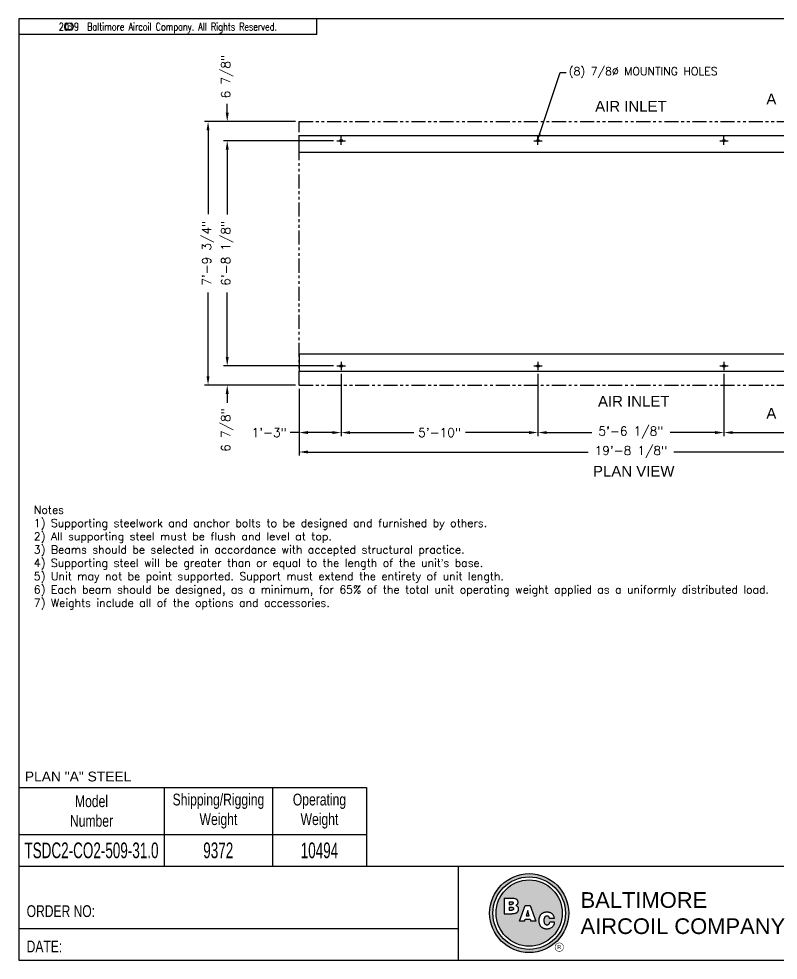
# Model space of a CAD drawing. Extents: x 3 to 450, y 5 to 340.
# Drawn here: x 3.4 to 273.6, y 5.1 to 340.1 of the extents above; entities that cross this region are included whole.
import ezdxf
from ezdxf.enums import TextEntityAlignment as Align

# ---------------------------------------------------------------- set-up
doc = ezdxf.new("R2010")
doc.units = 0
doc.header["$LTSCALE"] = 8
doc.header["$MEASUREMENT"] = 0
doc.linetypes.add('PHANTOM2', pattern=[1.25, 0.625, -0.125, 0.125, -0.125, 0.125, -0.125])
doc.layers.get('0').update_dxf_attribs({"linetype": 'CONTINUOUS'})
doc.layers.get('Defpoints').update_dxf_attribs({"linetype": 'CONTINUOUS'})
for name, color, linetype in [('STD-BASE', 5, 'CONTINUOUS'), ('STD-BLOCK', 7, 'CONTINUOUS'), ('STD-PLAN-A', 5, 'CONTINUOUS'), ('TEXT', 4, 'CONTINUOUS')]:
    doc.layers.add(name, color=color, linetype=linetype)
doc.styles.add('BAC', font='swissk.ttf')
doc.styles.add('BACtblk', font='swisscl.ttf')
doc.styles.add('BACtblkBold', font='swissck.ttf')
doc.styles.add('Current-ANSI-BAC Part', font='arial.ttf')
doc.styles.add('ROMANS', font='romans.shx', dxfattribs={"width": 0.75})
doc.styles.add('SIMPLEX', font='simplex.shx', dxfattribs={"oblique": 10})
doc.styles.add('SUBMITTAL', font='romans.shx')
doc.styles.add('SUBTTF', font='ARIALN.TTF', dxfattribs={"width": 0.9})
doc.dimstyles.new('SUBMITTAL', dxfattribs={"dimtxt": 0.09375, "dimasz": 0.09375, "dimexe": 0.03125, "dimexo": 0.0625, "dimgap": 0.0625, "dimtad": 0, "dimdec": 4, "dimzin": 4, "dimdsep": 46, "dimlunit": 4, "dimtxsty": 'SUBMITTAL', "dimcen": 0.09375, "dimclre": 6, "dimadec": 0, "dimazin": 0, "dimtfac": 1, "dimtdec": 0, "dimtofl": 0, "dimtmove": 0, "dimatfit": 3, "dimfxl": 0, "dimfrac": 2, "dimtolj": 1, "dimtzin": 4, "dimarcsym": 0})

# ---------------------------------------------------------------- blocks, each defined once
blk = doc.blocks.new('BORDER')
for p, q in [((1, 1), (0, 1)), ((0, 1), (0, 0)), ((1, 0), (1, 1)), ((0, 0), (1, 0))]:
    blk.add_line(p, q)
blk = doc.blocks.new('copyr0')
for q in [(2.375, 0), (0, -0.125)]:
    blk.add_line((2.375, -0.125), q)
at = {"color": 6}
blk.add_circle((0.4022, -0.0625), 0.0312, dxfattribs=at)
at = {"color": 6, "style": 'ROMANS', "width": 0.75}
blk.add_text('2019  Baltimore Aircoil Company. All Rights Reserved.', height=0.0625, dxfattribs=at).set_placement((1.1875, -0.0938), align=Align.CENTER)
blk.add_text('c', height=0.0469, dxfattribs=at).set_placement((0.4018, -0.0625), align=Align.MIDDLE)
blk = doc.blocks.new('model weights')
for p, q in [((3, 43), (3, 3)), ((3, 43), (180.26, 43)), ((77.09, 43), (77.09, 3)), ((132.26, 43), (132.26, 3)), ((180.26, 43), (180.26, 3)), ((180.26, 43), (180.26, 3)), ((3, 19), (180.26, 19)), ((3, 3), (180.26, 3))]:
    blk.add_line(p, q)
at = {"layer": 'TEXT', "char_height": 6, "attachment_point": 5, "style": 'SUBTTF'}
for s, insert, width in [('Model\\PNumber', (40.05, 31), 32.4424), ('Shipping/Rigging\\PWeight', (104.76, 31), 42.2577), ('Operating\\PWeight', (156.26, 31), 52.9286)]:
    blk.add_mtext(s, dxfattribs=dict(at, insert=insert, width=width))
at = {"layer": 'TEXT', "style": 'SUBTTF', "width": 0.75}
for tag, p in [('MODELNUM', (40.05, 11)), ('SHIPWEIGHT', (104.67, 11)), ('OPWEIGHT', (156.26, 11))]:
    blk.add_attdef(tag, text='', height=8, dxfattribs=at).set_placement(p, align=Align.MIDDLE_CENTER)
blk = doc.blocks.new('*D4')
at = {"layer": 'Defpoints', "color": 0}
for p in [(118.09, 215.09), (103.09, 209.76), (103.09, 192.87)]:
    blk.add_point(p, dxfattribs=at)
at = {"layer": 'STD-PLAN-A', "color": 6, "lineweight": -2}
for p, q in [((118.09, 213.82), (118.09, 191.6)), ((103.09, 208.49), (103.09, 191.6))]:
    blk.add_line(p, q, dxfattribs=at)
at = {"layer": 'STD-PLAN-A', "color": 3, "lineweight": -2}
for p, q in [((103.09, 192.87), (99.92, 192.87)), ((114.92, 192.87), (106.26, 192.87))]:
    blk.add_line(p, q, dxfattribs=at)
at = {"layer": 'STD-PLAN-A', "color": 3}
for points in [[(106.26, 193.4), (106.26, 192.34), (103.09, 192.87)], [(114.92, 193.4), (114.92, 192.34), (118.09, 192.87)]]:
    blk.add_solid(points, dxfattribs=at)
at = {"layer": 'STD-PLAN-A', "color": 3, "insert": (92.46, 192.87), "char_height": 3.172, "attachment_point": 5, "style": 'SUBMITTAL'}
blk.add_mtext('\\A1;1\'-3"', dxfattribs=at)
blk = doc.blocks.new('*D6')
at = {"layer": 'Defpoints', "color": 0}
for p in [(116.59, 296.71), (77.54, 216.59), (116.59, 216.59)]:
    blk.add_point(p, dxfattribs=at)
at = {"layer": 'STD-PLAN-A', "color": 6, "lineweight": -2}
for p, q in [((115.32, 296.71), (76.27, 296.71)), ((115.32, 216.59), (76.27, 216.59))]:
    blk.add_line(p, q, dxfattribs=at)
at = {"layer": 'STD-PLAN-A', "color": 3, "lineweight": -2}
for p, q in [((77.54, 293.54), (77.54, 270.53)), ((77.54, 219.76), (77.54, 242.77))]:
    blk.add_line(p, q, dxfattribs=at)
at = {"layer": 'STD-PLAN-A', "color": 3}
for points in [[(77.01, 293.54), (78.07, 293.54), (77.54, 296.71)], [(77.01, 219.76), (78.07, 219.76), (77.54, 216.59)]]:
    blk.add_solid(points, dxfattribs=at)
at = {"layer": 'STD-PLAN-A', "color": 3, "insert": (77.54, 256.65), "char_height": 3.1719, "attachment_point": 5, "rotation": 90, "style": 'SUBMITTAL'}
blk.add_mtext('\\A1;6\'-8 1/8"', dxfattribs=at)
blk = doc.blocks.new('*D7')
at = {"layer": 'Defpoints', "color": 0}
for p in [(77.54, 303.54), (103.09, 303.54), (116.59, 296.71)]:
    blk.add_point(p, dxfattribs=at)
at = {"layer": 'STD-PLAN-A', "color": 3, "lineweight": -2}
for p, q in [((77.54, 306.72), (77.54, 309.89)), ((77.54, 293.54), (77.54, 290.37))]:
    blk.add_line(p, q, dxfattribs=at)
at = {"layer": 'STD-PLAN-A', "color": 6, "lineweight": -2}
for p, q in [((101.82, 303.54), (76.27, 303.54)), ((115.32, 296.71), (76.27, 296.71))]:
    blk.add_line(p, q, dxfattribs=at)
at = {"layer": 'STD-PLAN-A', "color": 3}
for points in [[(77.01, 306.72), (78.07, 306.72), (77.54, 303.54)], [(77.01, 293.54), (78.07, 293.54), (77.54, 296.71)]]:
    blk.add_solid(points, dxfattribs=at)
at = {"layer": 'STD-PLAN-A', "color": 3, "insert": (77.54, 319.54), "char_height": 3.172, "attachment_point": 5, "rotation": 90, "style": 'SUBMITTAL'}
blk.add_mtext('\\A1;6 7/8"', dxfattribs=at)
blk = doc.blocks.new('*D8')
at = {"layer": 'Defpoints', "color": 0}
for p in [(116.59, 216.59), (77.54, 209.76), (103.09, 209.76)]:
    blk.add_point(p, dxfattribs=at)
at = {"layer": 'STD-PLAN-A', "color": 3, "lineweight": -2}
for p, q in [((77.54, 219.76), (77.54, 222.93)), ((77.54, 206.59), (77.54, 203.41))]:
    blk.add_line(p, q, dxfattribs=at)
at = {"layer": 'STD-PLAN-A', "color": 6, "lineweight": -2}
for p, q in [((115.32, 216.59), (76.27, 216.59)), ((101.82, 209.76), (76.27, 209.76))]:
    blk.add_line(p, q, dxfattribs=at)
at = {"layer": 'STD-PLAN-A', "color": 3}
for points in [[(77.01, 219.76), (78.07, 219.76), (77.54, 216.59)], [(77.01, 206.59), (78.07, 206.59), (77.54, 209.76)]]:
    blk.add_solid(points, dxfattribs=at)
at = {"layer": 'STD-PLAN-A', "color": 3, "insert": (77.54, 193.76), "char_height": 3.172, "attachment_point": 5, "rotation": 90, "style": 'SUBMITTAL'}
blk.add_mtext('\\A1;6 7/8"', dxfattribs=at)
blk = doc.blocks.new('*D9')
at = {"layer": 'Defpoints', "color": 0}
for p in [(103.09, 209.76), (339.27, 209.76), (339.27, 185.95)]:
    blk.add_point(p, dxfattribs=at)
at = {"layer": 'STD-BASE', "color": 6, "lineweight": -2}
for p, q in [((103.09, 208.49), (103.09, 184.68)), ((339.27, 208.49), (339.27, 184.68))]:
    blk.add_line(p, q, dxfattribs=at)
at = {"layer": 'STD-BASE', "color": 3, "lineweight": -2}
for p, q in [((106.26, 185.95), (205.94, 185.95)), ((336.09, 185.95), (236.42, 185.95))]:
    blk.add_line(p, q, dxfattribs=at)
at = {"layer": 'STD-BASE', "color": 3}
for points in [[(106.26, 186.48), (106.26, 185.42), (103.09, 185.95)], [(336.09, 186.48), (336.09, 185.42), (339.27, 185.95)]]:
    blk.add_solid(points, dxfattribs=at)
at = {"layer": 'STD-BASE', "color": 3, "insert": (221.18, 185.95), "char_height": 3.1719, "attachment_point": 5, "style": 'SUBMITTAL'}
blk.add_mtext('\\A1;19\'-8 1/8"', dxfattribs=at)
blk = doc.blocks.new('*D10')
at = {"layer": 'Defpoints', "color": 0}
for p in [(103.09, 303.54), (70.72, 209.76), (103.09, 209.76)]:
    blk.add_point(p, dxfattribs=at)
at = {"layer": 'STD-BASE', "color": 6, "lineweight": -2}
for p, q in [((101.82, 303.54), (69.45, 303.54)), ((101.82, 209.76), (69.45, 209.76))]:
    blk.add_line(p, q, dxfattribs=at)
at = {"layer": 'STD-BASE', "color": 3, "lineweight": -2}
for p, q in [((70.72, 300.37), (70.72, 270.61)), ((70.72, 212.93), (70.72, 242.69))]:
    blk.add_line(p, q, dxfattribs=at)
at = {"layer": 'STD-BASE', "color": 3}
for points in [[(70.19, 300.37), (71.25, 300.37), (70.72, 303.54)], [(70.19, 212.93), (71.25, 212.93), (70.72, 209.76)]]:
    blk.add_solid(points, dxfattribs=at)
at = {"layer": 'STD-BASE', "color": 3, "insert": (70.72, 256.65), "char_height": 3.1719, "attachment_point": 5, "rotation": 90, "style": 'SUBMITTAL'}
blk.add_mtext('\\A1;7\'-9 3/4"', dxfattribs=at)
blk = doc.blocks.new('*D11')
at = {"layer": 'Defpoints', "color": 0}
for p in [(118.09, 215.09), (188.09, 215.09), (188.09, 192.87)]:
    blk.add_point(p, dxfattribs=at)
at = {"layer": 'STD-PLAN-A', "color": 6, "lineweight": -2}
for p, q in [((118.09, 213.82), (118.09, 191.6)), ((188.09, 213.82), (188.09, 191.6))]:
    blk.add_line(p, q, dxfattribs=at)
at = {"layer": 'STD-PLAN-A', "color": 3, "lineweight": -2}
for p, q in [((121.26, 192.87), (143.89, 192.87)), ((184.91, 192.87), (162.29, 192.87))]:
    blk.add_line(p, q, dxfattribs=at)
at = {"layer": 'STD-PLAN-A', "color": 3}
for points in [[(121.26, 193.4), (121.26, 192.34), (118.09, 192.87)], [(184.91, 193.4), (184.91, 192.34), (188.09, 192.87)]]:
    blk.add_solid(points, dxfattribs=at)
at = {"layer": 'STD-PLAN-A', "color": 3, "insert": (153.09, 192.87), "char_height": 3.172, "attachment_point": 5, "style": 'SUBMITTAL'}
blk.add_mtext('\\A1;5\'-10"', dxfattribs=at)
blk = doc.blocks.new('*D12')
at = {"layer": 'Defpoints', "color": 0}
for p in [(254.27, 215.09), (324.27, 215.09), (254.27, 192.87)]:
    blk.add_point(p, dxfattribs=at)
at = {"layer": 'STD-PLAN-A', "color": 6, "lineweight": -2}
for p, q in [((254.27, 213.82), (254.27, 191.6)), ((324.27, 213.82), (324.27, 191.6))]:
    blk.add_line(p, q, dxfattribs=at)
at = {"layer": 'STD-PLAN-A', "color": 3, "lineweight": -2}
for p, q in [((257.44, 192.87), (280.07, 192.87)), ((321.09, 192.87), (298.47, 192.87))]:
    blk.add_line(p, q, dxfattribs=at)
at = {"layer": 'STD-PLAN-A', "color": 3}
for points in [[(257.44, 193.4), (257.44, 192.34), (254.27, 192.87)], [(321.09, 193.4), (321.09, 192.34), (324.27, 192.87)]]:
    blk.add_solid(points, dxfattribs=at)
at = {"layer": 'STD-PLAN-A', "color": 3, "insert": (289.27, 192.87), "char_height": 3.172, "attachment_point": 5, "style": 'SUBMITTAL'}
blk.add_mtext('\\A1;5\'-10"', dxfattribs=at)
blk = doc.blocks.new('*D13')
at = {"layer": 'Defpoints', "color": 0}
for p in [(188.09, 215.09), (254.27, 215.09), (254.27, 192.87)]:
    blk.add_point(p, dxfattribs=at)
at = {"layer": 'STD-PLAN-A', "color": 6, "lineweight": -2}
for p, q in [((188.09, 213.82), (188.09, 191.6)), ((254.27, 213.82), (254.27, 191.6))]:
    blk.add_line(p, q, dxfattribs=at)
at = {"layer": 'STD-PLAN-A', "color": 3, "lineweight": -2}
for p, q in [((191.26, 192.87), (207.22, 192.87)), ((251.1, 192.87), (235.13, 192.87))]:
    blk.add_line(p, q, dxfattribs=at)
at = {"layer": 'STD-PLAN-A', "color": 3}
for points in [[(191.26, 193.4), (191.26, 192.34), (188.09, 192.87)], [(251.1, 193.4), (251.1, 192.34), (254.27, 192.87)]]:
    blk.add_solid(points, dxfattribs=at)
at = {"layer": 'STD-PLAN-A', "color": 3, "insert": (221.18, 192.87), "char_height": 3.1719, "attachment_point": 5, "style": 'SUBMITTAL'}
blk.add_mtext('\\A1;5\'-6 1/8"', dxfattribs=at)
blk = doc.blocks.new('bacstblk')
h = blk.add_hatch(color=150)
h.dxf.hatch_style = 1
h.paths.add_polyline_path([(3.7506, 0.375, 1), (4.3799, 0.375, 1)])
h.paths.add_polyline_path([(4.3539, 0.375, -1), (3.7765, 0.375, -1)], flags=16)
h.paths.add_polyline_path([(4.3291, 0.375, -1), (3.8014, 0.375, -1)], flags=0)
h.paths.add_polyline_path([(3.943, 0.4942), (3.9603, 0.4889), (3.9714, 0.4784), (3.9755, 0.4618), (3.9722, 0.4467), (3.9609, 0.436), (3.974, 0.427), (3.9786, 0.415), (3.9789, 0.3973), (3.9729, 0.3838), (3.9613, 0.374), (3.9476, 0.3704), (3.9345, 0.3692), (3.8665, 0.3692), (3.8665, 0.4942)], flags=0)
h.paths.add_polyline_path([(4.0335, 0.4361), (4.0742, 0.4361), (4.1177, 0.3111), (4.0779, 0.3111), (4.0731, 0.3277), (4.0333, 0.3277), (4.0286, 0.3111), (3.9895, 0.3111)], flags=0)
h.paths.add_polyline_path([(4.1681, 0.3721), (4.1826, 0.3792), (4.1988, 0.3822), (4.2152, 0.3818), (4.233, 0.3787), (4.246, 0.3717), (4.2575, 0.3605), (4.2641, 0.3456), (4.266, 0.3315), (4.2275, 0.3315), (4.227, 0.3353), (4.2262, 0.3385), (4.2251, 0.3412), (4.2237, 0.3434), (4.2223, 0.3451), (4.2207, 0.3465), (4.2191, 0.3476), (4.2174, 0.3485), (4.2158, 0.3493), (4.2143, 0.3499), (4.2128, 0.3503), (4.2112, 0.3506), (4.2097, 0.3509), (4.2082, 0.351), (4.2066, 0.351), (4.205, 0.3509), (4.2033, 0.3507), (4.2016, 0.3504), (4.1999, 0.3501), (4.1982, 0.3496), (4.1965, 0.3489), (4.1949, 0.3482), (4.1933, 0.3472), (4.1919, 0.3461), (4.1905, 0.3449), (4.1893, 0.3434), (4.1882, 0.3418), (4.1873, 0.3401), (4.1864, 0.3384), (4.1856, 0.3365), (4.185, 0.3347), (4.1844, 0.3328), (4.184, 0.3309), (4.1836, 0.329), (4.1833, 0.3272), (4.1831, 0.3253), (4.183, 0.3234), (4.1829, 0.3216), (4.1828, 0.3197), (4.1828, 0.3178), (4.1828, 0.3158), (4.1829, 0.3139), (4.1829, 0.3119), (4.1831, 0.31), (4.1832, 0.308), (4.1834, 0.3061), (4.1837, 0.3043), (4.184, 0.3025), (4.1844, 0.3007), (4.1848, 0.299), (4.1853, 0.2974), (4.1859, 0.2959), (4.1865, 0.2944), (4.1872, 0.293), (4.188, 0.2917), (4.1889, 0.2904), (4.1899, 0.2893), (4.1909, 0.2882), (4.192, 0.2871), (4.1932, 0.2862), (4.1944, 0.2853), (4.1956, 0.2846), (4.1969, 0.2839), (4.1981, 0.2834), (4.1994, 0.2829), (4.2007, 0.2825), (4.2019, 0.2822), (4.2032, 0.282), (4.2045, 0.2819), (4.2057, 0.2818), (4.207, 0.2818), (4.2083, 0.2818), (4.2096, 0.2819), (4.211, 0.282), (4.2123, 0.2821), (4.2137, 0.2824), (4.2151, 0.2828), (4.2165, 0.2833), (4.2179, 0.284), (4.2194, 0.2848), (4.2209, 0.2858), (4.2224, 0.2871), (4.2239, 0.2886), (4.2252, 0.2905), (4.2264, 0.2927), (4.2274, 0.2954), (4.2282, 0.2986), (4.2286, 0.3024), (4.2667, 0.3024), (4.2652, 0.2888), (4.2582, 0.2721), (4.2446, 0.26), (4.229, 0.2531), (4.2146, 0.2503), (4.1987, 0.2502), (4.1812, 0.2537), (4.1655, 0.2618), (4.1537, 0.2735), (4.1468, 0.2865), (4.1431, 0.3002), (4.1418, 0.3168), (4.1433, 0.3339), (4.1484, 0.3494), (4.1569, 0.3625)], flags=0)
h = blk.add_hatch(color=150)
h.dxf.hatch_style = 1
h.paths.add_polyline_path([(3.8014, 0.375, 1), (4.3291, 0.375, 1)])
h.paths.add_polyline_path([(4.0742, 0.4361), (4.1177, 0.3111), (4.0779, 0.3111), (4.0731, 0.3277), (4.0333, 0.3277), (4.0286, 0.3111), (3.9895, 0.3111), (4.0335, 0.4361)], flags=16)
h.paths.add_polyline_path([(3.974, 0.427), (3.9786, 0.415), (3.9789, 0.3973), (3.9729, 0.3838), (3.9613, 0.374), (3.9476, 0.3704), (3.9345, 0.3692), (3.8665, 0.3692), (3.8665, 0.4942), (3.943, 0.4942), (3.9603, 0.4889), (3.9714, 0.4784), (3.9755, 0.4618), (3.9722, 0.4467), (3.9609, 0.436)], flags=16)
h.paths.add_polyline_path([(4.266, 0.3315), (4.2275, 0.3315), (4.227, 0.3353), (4.2262, 0.3385), (4.2251, 0.3412), (4.2237, 0.3434), (4.2223, 0.3451), (4.2207, 0.3465), (4.2191, 0.3476), (4.2174, 0.3485), (4.2158, 0.3493), (4.2143, 0.3499), (4.2128, 0.3503), (4.2112, 0.3506), (4.2097, 0.3509), (4.2082, 0.351), (4.2066, 0.351), (4.205, 0.3509), (4.2033, 0.3507), (4.2016, 0.3504), (4.1999, 0.3501), (4.1982, 0.3496), (4.1965, 0.3489), (4.1949, 0.3482), (4.1933, 0.3472), (4.1919, 0.3461), (4.1905, 0.3449), (4.1893, 0.3434), (4.1882, 0.3418), (4.1873, 0.3401), (4.1864, 0.3384), (4.1856, 0.3365), (4.185, 0.3347), (4.1844, 0.3328), (4.184, 0.3309), (4.1836, 0.329), (4.1833, 0.3272), (4.1831, 0.3253), (4.183, 0.3234), (4.1829, 0.3216), (4.1828, 0.3197), (4.1828, 0.3178), (4.1828, 0.3158), (4.1829, 0.3139), (4.1829, 0.3119), (4.1831, 0.31), (4.1832, 0.308), (4.1834, 0.3061), (4.1837, 0.3043), (4.184, 0.3025), (4.1844, 0.3007), (4.1848, 0.299), (4.1853, 0.2974), (4.1859, 0.2959), (4.1865, 0.2944), (4.1872, 0.293), (4.188, 0.2917), (4.1889, 0.2904), (4.1899, 0.2893), (4.1909, 0.2882), (4.192, 0.2871), (4.1932, 0.2862), (4.1944, 0.2853), (4.1956, 0.2846), (4.1969, 0.2839), (4.1981, 0.2834), (4.1994, 0.2829), (4.2007, 0.2825), (4.2019, 0.2822), (4.2032, 0.282), (4.2045, 0.2819), (4.2057, 0.2818), (4.207, 0.2818), (4.2083, 0.2818), (4.2096, 0.2819), (4.211, 0.282), (4.2123, 0.2821), (4.2137, 0.2824), (4.2151, 0.2828), (4.2165, 0.2833), (4.2179, 0.284), (4.2194, 0.2848), (4.2209, 0.2858), (4.2224, 0.2871), (4.2239, 0.2886), (4.2252, 0.2905), (4.2264, 0.2927), (4.2274, 0.2954), (4.2282, 0.2986), (4.2286, 0.3024), (4.2667, 0.3024), (4.2652, 0.2888), (4.2582, 0.2721), (4.2446, 0.26), (4.229, 0.2531), (4.2146, 0.2503), (4.1987, 0.2502), (4.1812, 0.2537), (4.1655, 0.2618), (4.1537, 0.2735), (4.1468, 0.2865), (4.1431, 0.3002), (4.1418, 0.3168), (4.1433, 0.3339), (4.1484, 0.3494), (4.1569, 0.3625), (4.1681, 0.3721), (4.1826, 0.3792), (4.1988, 0.3822), (4.2152, 0.3818), (4.233, 0.3787), (4.246, 0.3717), (4.2575, 0.3605), (4.2641, 0.3456)], flags=16)
h = blk.add_hatch(color=150)
h.dxf.hatch_style = 1
h.paths.add_polyline_path([(3.9339, 0.4471), (3.9348, 0.4479), (3.9355, 0.4488), (3.936, 0.4497), (3.9364, 0.4506), (3.9368, 0.4515), (3.937, 0.4524), (3.9372, 0.4533), (3.9373, 0.4542), (3.9373, 0.4552), (3.9373, 0.4561), (3.9372, 0.457), (3.937, 0.458), (3.9368, 0.4589), (3.9365, 0.4598), (3.9362, 0.4606), (3.9358, 0.4615), (3.9352, 0.4622), (3.9346, 0.4629), (3.9339, 0.4635), (3.933, 0.464), (3.932, 0.4645), (3.9308, 0.4648), (3.9294, 0.4651), (3.9277, 0.4654), (3.9258, 0.4656), (3.9236, 0.4658), (3.921, 0.4659), (3.9054, 0.4659), (3.9054, 0.4445), (3.9237, 0.4445), (3.9267, 0.4447), (3.9292, 0.4452), (3.9312, 0.4457), (3.9327, 0.4464)])
h.paths.add_polyline_path([(3.9412, 0.4083), (3.9413, 0.4092), (3.9413, 0.4102), (3.9412, 0.4112), (3.9411, 0.4122), (3.941, 0.4132), (3.9407, 0.4142), (3.9403, 0.4152), (3.9398, 0.4161), (3.9393, 0.417), (3.9385, 0.4178), (3.9377, 0.4186), (3.9366, 0.4193), (3.9354, 0.42), (3.9339, 0.4205), (3.932, 0.4209), (3.9299, 0.4213), (3.9273, 0.4215), (3.9243, 0.4215), (3.9054, 0.4215), (3.9054, 0.3986), (3.9265, 0.3986), (3.9293, 0.3988), (3.9317, 0.3992), (3.9336, 0.3997), (3.9352, 0.4002), (3.9365, 0.4008), (3.9376, 0.4015), (3.9384, 0.4023), (3.9391, 0.403), (3.9396, 0.4038), (3.9401, 0.4047), (3.9405, 0.4055), (3.9408, 0.4064), (3.941, 0.4073)])
h.paths.add_polyline_path([(4.0534, 0.3968), (4.0405, 0.3539), (4.0658, 0.3539)])
for p, q in [((0, 0.75), (10, 0.75)), ((3.5, 0.75), (3.5, 0)), ((6.5, 0.75), (6.5, 0)), ((6.5, 0.3125), (10, 0.3125)), ((9.6875, 0.3125), (9.6875, 0)), ((3.5, 0.25), (0, 0.25))]:
    blk.add_line(p, q)
at = {"color": 150}
for p, q in [((3.8665, 0.4942), (3.9302, 0.4942)), ((3.8665, 0.4942), (3.8665, 0.3692)), ((3.9054, 0.4659), (3.9054, 0.4445)), ((3.9054, 0.4659), (3.921, 0.4659)), ((3.9054, 0.4445), (3.9237, 0.4445)), ((3.9054, 0.4215), (3.9054, 0.3986)), ((3.9054, 0.4215), (3.9243, 0.4215)), ((3.9054, 0.3986), (3.9265, 0.3986)), ((3.9895, 0.3111), (4.0335, 0.4361)), ((4.0335, 0.4361), (4.0742, 0.4361)), ((4.0534, 0.3968), (4.0405, 0.3539)), ((4.0658, 0.3539), (4.0534, 0.3968)), ((4.0742, 0.4361), (4.1177, 0.3111)), ((3.8665, 0.3692), (3.9279, 0.3692)), ((4.0286, 0.3111), (3.9895, 0.3111)), ((4.0286, 0.3111), (4.0333, 0.3277)), ((4.0333, 0.3277), (4.0731, 0.3277)), ((4.0405, 0.3539), (4.0658, 0.3539)), ((4.0731, 0.3277), (4.0779, 0.3111)), ((4.1177, 0.3111), (4.0779, 0.3111)), ((4.266, 0.3315), (4.2275, 0.3315)), ((4.2667, 0.3024), (4.2286, 0.3024))]:
    blk.add_line(p, q, dxfattribs=at)
for points in [[(3.921, 0.4659), (3.9236, 0.4658), (3.9258, 0.4656), (3.9277, 0.4654), (3.9294, 0.4651), (3.9308, 0.4648), (3.932, 0.4645), (3.933, 0.464), (3.9339, 0.4635), (3.9346, 0.4629), (3.9352, 0.4622), (3.9358, 0.4615), (3.9362, 0.4606), (3.9365, 0.4598), (3.9368, 0.4589), (3.937, 0.458), (3.9372, 0.457), (3.9373, 0.4561), (3.9373, 0.4552), (3.9373, 0.4542), (3.9372, 0.4533), (3.937, 0.4524), (3.9368, 0.4515), (3.9364, 0.4506), (3.936, 0.4497), (3.9355, 0.4488), (3.9348, 0.4479), (3.9339, 0.4471), (3.9327, 0.4464), (3.9312, 0.4457), (3.9292, 0.4452), (3.9267, 0.4447), (3.9237, 0.4445)], [(3.9302, 0.4942), (3.9378, 0.494), (3.9442, 0.4933), (3.9498, 0.4922), (3.9544, 0.4907), (3.9584, 0.489), (3.9617, 0.4871), (3.9644, 0.4851), (3.9666, 0.4829), (3.9685, 0.4808), (3.97, 0.4786), (3.9713, 0.4764), (3.9722, 0.4742), (3.973, 0.4719), (3.9735, 0.4697), (3.9739, 0.4675), (3.9742, 0.4654), (3.9744, 0.4632), (3.9744, 0.4611), (3.9744, 0.459), (3.9743, 0.4569), (3.974, 0.4548), (3.9735, 0.4529), (3.9729, 0.4509), (3.9722, 0.449), (3.9712, 0.4471), (3.97, 0.4454), (3.9687, 0.4436), (3.9672, 0.442), (3.9655, 0.4404), (3.9637, 0.4389), (3.9617, 0.4374), (3.9595, 0.4361)], [(3.9243, 0.4215), (3.9273, 0.4215), (3.9299, 0.4213), (3.932, 0.4209), (3.9339, 0.4205), (3.9354, 0.42), (3.9366, 0.4193), (3.9377, 0.4186), (3.9385, 0.4178), (3.9393, 0.417), (3.9398, 0.4161), (3.9403, 0.4152), (3.9407, 0.4142), (3.941, 0.4132), (3.9411, 0.4122), (3.9412, 0.4112), (3.9413, 0.4102), (3.9413, 0.4092), (3.9412, 0.4083), (3.941, 0.4073), (3.9408, 0.4064), (3.9405, 0.4055), (3.9401, 0.4047), (3.9396, 0.4038), (3.9391, 0.403), (3.9384, 0.4023), (3.9376, 0.4015), (3.9365, 0.4008), (3.9352, 0.4002), (3.9336, 0.3997), (3.9317, 0.3992), (3.9293, 0.3988), (3.9265, 0.3986)], [(3.9595, 0.4361), (3.9648, 0.4333), (3.9689, 0.4305), (3.972, 0.4276), (3.9744, 0.4247), (3.976, 0.4218), (3.9771, 0.4188), (3.9778, 0.416), (3.9783, 0.4132), (3.9786, 0.4106), (3.9787, 0.408), (3.9787, 0.4056), (3.9787, 0.4033), (3.9785, 0.401), (3.9782, 0.3989), (3.9778, 0.3968), (3.9773, 0.3948), (3.9767, 0.3928), (3.976, 0.3909), (3.9752, 0.389), (3.9742, 0.3871), (3.973, 0.3852), (3.9716, 0.3834), (3.9699, 0.3815), (3.968, 0.3796), (3.9657, 0.3777), (3.963, 0.3758), (3.9596, 0.374), (3.9555, 0.3724), (3.9504, 0.3711), (3.9442, 0.3701), (3.9367, 0.3694), (3.9279, 0.3692)], [(4.266, 0.3315), (4.265, 0.339), (4.2636, 0.3453), (4.2619, 0.3507), (4.2598, 0.3552), (4.2576, 0.3591), (4.2553, 0.3623), (4.2528, 0.365), (4.2504, 0.3674), (4.2481, 0.3694), (4.2458, 0.3712), (4.2436, 0.3728), (4.2413, 0.3742), (4.2391, 0.3754), (4.2368, 0.3765), (4.2344, 0.3774), (4.2319, 0.3783), (4.2294, 0.379), (4.2267, 0.3797), (4.2239, 0.3803), (4.2211, 0.3808), (4.2181, 0.3812), (4.2151, 0.3816), (4.212, 0.3818), (4.2089, 0.382), (4.2058, 0.382), (4.2026, 0.382), (4.1994, 0.3818), (4.1962, 0.3815), (4.1929, 0.3811), (4.1896, 0.3805), (4.1863, 0.3797), (4.183, 0.3787), (4.1797, 0.3776), (4.1765, 0.3762), (4.1732, 0.3746), (4.1701, 0.3729), (4.167, 0.3709), (4.164, 0.3686), (4.1612, 0.3662), (4.1585, 0.3636), (4.156, 0.3607), (4.1537, 0.3576), (4.1516, 0.3543), (4.1497, 0.3509), (4.148, 0.3472), (4.1465, 0.3435), (4.1452, 0.3396), (4.1441, 0.3355), (4.1433, 0.3314), (4.1427, 0.3272), (4.1423, 0.3229), (4.1421, 0.3187), (4.1421, 0.3145), (4.1423, 0.3103), (4.1426, 0.3063), (4.1431, 0.3024), (4.1437, 0.2986), (4.1445, 0.295), (4.1454, 0.2916), (4.1465, 0.2883), (4.1477, 0.2852), (4.149, 0.2822), (4.1506, 0.2793), (4.1523, 0.2765), (4.1541, 0.2738), (4.1562, 0.2713), (4.1584, 0.2688), (4.1607, 0.2665), (4.1633, 0.2643), (4.1659, 0.2623), (4.1687, 0.2604), (4.1717, 0.2586), (4.1748, 0.257), (4.178, 0.2556), (4.1814, 0.2543), (4.185, 0.2532), (4.1887, 0.2522), (4.1925, 0.2514), (4.1965, 0.2509), (4.2007, 0.2504), (4.2051, 0.2502), (4.2096, 0.2502), (4.2142, 0.2505), (4.219, 0.2511), (4.2238, 0.2521), (4.2287, 0.2534), (4.2337, 0.2551), (4.2387, 0.2573), (4.2437, 0.2601), (4.2485, 0.2634), (4.2531, 0.2675), (4.2572, 0.2724), (4.2608, 0.2782), (4.2637, 0.2851), (4.2657, 0.2931), (4.2667, 0.3024)], [(4.2275, 0.3315), (4.227, 0.3353), (4.2262, 0.3385), (4.2251, 0.3412), (4.2237, 0.3434), (4.2223, 0.3451), (4.2207, 0.3465), (4.2191, 0.3476), (4.2174, 0.3485), (4.2158, 0.3493), (4.2143, 0.3499), (4.2128, 0.3503), (4.2112, 0.3506), (4.2097, 0.3509), (4.2082, 0.351), (4.2066, 0.351), (4.205, 0.3509), (4.2033, 0.3507), (4.2016, 0.3504), (4.1999, 0.3501), (4.1982, 0.3496), (4.1965, 0.3489), (4.1949, 0.3482), (4.1933, 0.3472), (4.1919, 0.3461), (4.1905, 0.3449), (4.1893, 0.3434), (4.1882, 0.3418), (4.1873, 0.3401), (4.1864, 0.3384), (4.1856, 0.3365), (4.185, 0.3347), (4.1844, 0.3328), (4.184, 0.3309), (4.1836, 0.329), (4.1833, 0.3272), (4.1831, 0.3253), (4.183, 0.3234), (4.1829, 0.3216), (4.1828, 0.3197), (4.1828, 0.3178), (4.1828, 0.3158), (4.1829, 0.3139), (4.1829, 0.3119), (4.1831, 0.31), (4.1832, 0.308), (4.1834, 0.3061), (4.1837, 0.3043), (4.184, 0.3025), (4.1844, 0.3007), (4.1848, 0.299), (4.1853, 0.2974), (4.1859, 0.2959), (4.1865, 0.2944), (4.1872, 0.293), (4.188, 0.2917), (4.1889, 0.2904), (4.1899, 0.2893), (4.1909, 0.2882), (4.192, 0.2871), (4.1932, 0.2862), (4.1944, 0.2853), (4.1956, 0.2846), (4.1969, 0.2839), (4.1981, 0.2834), (4.1994, 0.2829), (4.2007, 0.2825), (4.2019, 0.2822), (4.2032, 0.282), (4.2045, 0.2819), (4.2057, 0.2818), (4.207, 0.2818), (4.2083, 0.2818), (4.2096, 0.2819), (4.211, 0.282), (4.2123, 0.2821), (4.2137, 0.2824), (4.2151, 0.2828), (4.2165, 0.2833), (4.2179, 0.284), (4.2194, 0.2848), (4.2209, 0.2858), (4.2224, 0.2871), (4.2239, 0.2886), (4.2252, 0.2905), (4.2264, 0.2927), (4.2274, 0.2954), (4.2282, 0.2986), (4.2286, 0.3024)]]:
    blk.add_lwpolyline(points, dxfattribs=at)
for radius in [0.3147, 0.2887, 0.2639]:
    blk.add_circle((4.0652, 0.375), radius, dxfattribs=at)
at = {"layer": 'TEXT', "color": 150, "linetype": 'Continuous', "const_width": 0.00375}
blk.add_lwpolyline([(4.2715, 0.1037, 1), (4.339, 0.1037, 1)], format="xyb", close=True, dxfattribs=at)
at = {"color": 6, "style": 'SIMPLEX'}
blk.add_text('DRAWING NUMBER:', height=0.0625, dxfattribs=at).set_placement((8.0938, 0.2188), align=Align.CENTER)
at = {"layer": 'TEXT', "color": 150, "style": 'BAC'}
for s, p in [('BALTIMORE', (4.4744, 0.4169)), ('AIRCOIL COMPANY', (4.4744, 0.2084))]:
    blk.add_text(s, height=0.125, dxfattribs=at).set_placement(p)
at = {"layer": 'TEXT', "color": 4, "style": 'BACtblk'}
for s, p in [('ORDER NO:', (0.0625, 0.3438)), ('DATE:', (0.0625, 0.0625))]:
    blk.add_text(s, height=0.09375, dxfattribs=at).set_placement(p)
at = {"layer": 'TEXT', "color": 150, "linetype": 'Continuous', "style": 'BAC'}
blk.add_text('R', height=0.0312, dxfattribs=at).set_placement((4.2891, 0.0891))
at = {"layer": 'TEXT', "color": 4, "style": 'BACtblkBold'}
for tag, height, p in [('MODEL1', 0.1094, (8.25, 0.5715)), ('MODEL2', 0.1094, (8.25, 0.384)), ('DWGNUM', 0.1406, (8.0938, 0.0312))]:
    blk.add_attdef(tag, text='', height=height, dxfattribs=at).set_placement(p, align=Align.CENTER)
for tag, p in [('DESC', (0.0625, 0.5312)), ('ORDER', (0.9643, 0.3438)), ('DATE', (0.5402, 0.0625))]:
    blk.add_attdef(tag, p, '', height=0.125, dxfattribs=at)
blk.add_attdef('REV', text='', height=0.1562, dxfattribs=at).set_placement((9.8438, 0.1562), align=Align.MIDDLE)
at = {"layer": 'TEXT', "color": 4, "style": 'BACtblk', "flags": 1}
blk.add_attdef('DWGBY', (2.0402, 0.0625), '', height=0.0938, dxfattribs=at)

msp = doc.modelspace()

# ---------------------------------------------------------------- linework, layer by layer
at = {"layer": 'STD-BASE', "linetype": 'PHANTOM2'}
for p, q in [((103.09, 303.5447), (339.2657, 303.5447)), ((103.09, 209.7578), (103.09, 303.5447)), ((103.09, 209.7578), (339.2657, 209.7578))]:
    msp.add_line(p, q, dxfattribs=at)
at = {"layer": 'STD-BASE'}
for centre in [(118.09, 296.7137), (188.0861, 296.7137), (254.2696, 296.7137), (118.09, 216.5887), (188.0861, 216.5887), (254.2696, 216.5887)]:
    msp.add_circle(centre, 0.4375, dxfattribs=at)
at = {"layer": 'STD-PLAN-A', "color": 6}
for p, q in [((118.09, 295.2137), (118.09, 298.2137)), ((188.0861, 295.2137), (188.0861, 298.2137)), ((254.2696, 295.2137), (254.2696, 298.2137)), ((116.59, 296.7137), (119.59, 296.7137)), ((186.5861, 296.7137), (189.5861, 296.7137)), ((252.7696, 296.7137), (255.7696, 296.7137)), ((118.09, 218.0887), (118.09, 215.0887)), ((188.0861, 218.0887), (188.0861, 215.0887)), ((254.2696, 218.0887), (254.2696, 215.0887)), ((116.59, 216.5887), (119.59, 216.5887)), ((186.5861, 216.5887), (189.5861, 216.5887)), ((252.7696, 216.5887), (255.7696, 216.5887))]:
    msp.add_line(p, q, dxfattribs=at)
at = {"layer": 'STD-PLAN-A'}
for points in [[(103.09, 292.5887), (103.09, 298.5887), (339.2657, 298.5887), (339.2657, 292.5887), (103.09, 292.5887)], [(103.09, 220.7137), (103.09, 214.7137), (339.2657, 214.7137), (339.2657, 220.7137), (103.09, 220.7137)]]:
    msp.add_lwpolyline(points, dxfattribs=at)

# ---------------------------------------------------------------- block references
for name, p, xscale, yscale, zscale in [('BORDER', (3.3968, 5.1075), 446.6666666666488, 334.9999999999866, 446.6666666666488), ('copyr0', (3.3968, 340.1075), 44.66666666666488, 44.66666666666488, 44.66666666666488), ('copyr0', (3.3968, 340.1075), 44.66666666666488, 44.66666666666488, 44.66666666666488)]:
    msp.add_blockref(name, p, dxfattribs=dict(xscale=xscale, yscale=yscale, zscale=zscale))
at = {"xscale": 44.66666666666488, "yscale": 44.66666666666488, "zscale": 44.66666666666488}
msp.add_blockref('bacstblk', (3.3968, 5.1075), dxfattribs=at).add_auto_attribs({'MODEL1': 'TrilliumSeries™ Adiabatic Condenser', 'MODEL2': 'Unit Support'})
at = {"layer": 'STD-BLOCK', "xscale": 0.6979166666666388, "yscale": 0.6979166666666388, "zscale": 0.6979166666666388}
msp.add_blockref('model weights', (1.303, 36.5138), dxfattribs=at).add_auto_attribs({'OPWEIGHT': '10494', 'SHIPWEIGHT': '9372', 'MODELNUM': 'TSDC2-CO2-509-31.0'})

# ---------------------------------------------------------------- texts
at = {"color": 4, "insert": (8.7408, 166.8299), "char_height": 2.84, "width": 251.710668, "attachment_point": 1, "style": 'SUBMITTAL'}
msp.add_mtext('Notes\\P1) Supporting steelwork and anchor bolts to be designed and furnished by others.\\P2) All supporting steel must be flush and level at top.\\P3) Beams should be selected in accordance with accepted structural practice.\\P4) Supporting steel will be greater than or equal to the length of the unit{\\fArial|b0|i0|c0|p34;’}s base.\\P5) Unit may not be point supported. Support must extend the entirety of unit length.\\P6) Each beam should be designed, as a minimum, for 65% of the total unit operating weight applied as a uniformly distributed load.\\P7) Weights include all of the options and accessories.\\P', dxfattribs=at)
at = {"layer": 'STD-BASE', "color": 4}
for s, insert, char_height, width, attachment_point, style in [('(8) 7/8%%C MOUNTING HOLES', (199.0735, 322.8802), 2.84, 127.476592, 1, 'SUBMITTAL'), ('AIR INLET', (221.1779, 308.971), 3.81, 61.138891, 5, 'Current-ANSI-BAC Part'), ('AIR INLET', (222.1834, 203.9934), 3.81, 61.138891, 5, 'Current-ANSI-BAC Part'), ('PLAN VIEW', (222.1834, 179.1145), 3.81, 122.277782, 5, 'Current-ANSI-BAC Part')]:
    msp.add_mtext(s, dxfattribs=dict(at, insert=insert, char_height=char_height, width=width, attachment_point=attachment_point, style=style))
at = {"layer": 'STD-PLAN-A', "color": 4, "insert": (271.1412, 255.6361), "char_height": 2.35, "width": 122.277782, "attachment_point": 5, "style": 'Current-ANSI-BAC Part'}
msp.add_mtext('{\\H1.62128x;\\C5;A\\H0.6168x;\\P\\P\\P\\P\\P\\P\\P\\P\\H1.70213x;\\P\\H0.5875x;\\P\\P\\P\\P\\P\\P\\P\\P\\P\\P\\P\\P\\P\\P\\P\\P\\P\\H0.22222x;\\P\\H4.50005x;\\P\\H1.62126x;A}', dxfattribs=at)
at = {"layer": 'STD-PLAN-A', "color": 4, "insert": (5.5392, 72.2259), "char_height": 3.5175, "attachment_point": 1, "style": 'Current-ANSI-BAC Part'}
msp.add_mtext('PLAN "A" STEEL', dxfattribs=at)

# ---------------------------------------------------------------- dimensions: what is measured, and where the dimension line sits
at = {"layer": 'STD-BASE', "color": 3}
dim = msp.add_linear_dim(base=(70.7201, 209.7578), p1=(103.09, 303.5447), p2=(103.09, 209.7578), angle=90, dimstyle='SUBMITTAL', override={"dimscale": 40.6, "dimtxt": 0.078125, "dimasz": 0.078125, "dimexo": 0.03125, "dimgap": 0.03125, "dimdec": 3, "dimzin": 3, "dimclrd": 3, "dimclrt": 3, "dimtdec": 3, "dimtix": 1, "dimarcsym": 1}, dxfattribs=at)
dim.commit()
dim.dimension.update_dxf_attribs({"geometry": '*D10', "text_midpoint": (70.7201, 256.6512)})
dim = msp.add_linear_dim(base=(339.2657, 185.9507), p1=(103.09, 209.7578), p2=(339.2657, 209.7578), dimstyle='SUBMITTAL', override={"dimscale": 40.6, "dimtxt": 0.078125, "dimasz": 0.078125, "dimexo": 0.03125, "dimgap": 0.03125, "dimdec": 3, "dimzin": 3, "dimclrd": 3, "dimclrt": 3, "dimtdec": 3, "dimtix": 1, "dimarcsym": 1}, dxfattribs=at)
dim.commit()
dim.dimension.update_dxf_attribs({"geometry": '*D9', "text_midpoint": (221.1779, 185.9507)})
at = {"layer": 'STD-PLAN-A', "color": 3}
for base, p1, p2, picture, middle in [((77.5376, 303.5447), (116.59, 296.7137), (103.09, 303.5447), '*D7', (77.5376, 319.54)), ((77.5376, 209.7578), (116.59, 216.5887), (103.09, 209.7578), '*D8', (77.5376, 193.7625))]:
    dim = msp.add_linear_dim(base=base, p1=p1, p2=p2, angle=90, dimstyle='SUBMITTAL', override={"dimscale": 40.6, "dimtxt": 0.078125, "dimasz": 0.078125, "dimexo": 0.03125, "dimgap": 0.03125, "dimdec": 3, "dimzin": 3, "dimclrd": 3, "dimclrt": 3, "dimtdec": 3, "dimtix": 1, "dimarcsym": 1}, dxfattribs=at)
    dim.commit()
    dim.dimension.update_dxf_attribs({"geometry": picture, "text_midpoint": middle, "dimtype": 160})
dim = msp.add_linear_dim(base=(77.5376, 216.5887), p1=(116.59, 296.7137), p2=(116.59, 216.5887), angle=90, dimstyle='SUBMITTAL', override={"dimscale": 40.6, "dimtxt": 0.078125, "dimasz": 0.078125, "dimexo": 0.03125, "dimgap": 0.03125, "dimdec": 3, "dimzin": 3, "dimclrd": 3, "dimclrt": 3, "dimtdec": 3, "dimtix": 1, "dimarcsym": 1}, dxfattribs=at)
dim.commit()
dim.dimension.update_dxf_attribs({"geometry": '*D6', "text_midpoint": (77.5376, 256.6512)})
at = {"layer": 'STD-PLAN-A'}
for base, p1, p2, picture, middle in [((103.09, 192.8694), (118.09, 215.0887), (103.09, 209.7578), '*D4', (92.4567, 192.8694)), ((254.26963, 192.86936), (188.08614, 215.08875), (254.26963, 215.08875), '*D13', (221.17788, 192.86936))]:
    dim = msp.add_linear_dim(base=base, p1=p1, p2=p2, dimstyle='SUBMITTAL', override={"dimscale": 40.6, "dimtxt": 0.078125, "dimasz": 0.078125, "dimexo": 0.03125, "dimgap": 0.03125, "dimdec": 3, "dimzin": 3, "dimclrd": 3, "dimclrt": 3, "dimtdec": 3, "dimtix": 1, "dimarcsym": 1}, dxfattribs=at)
    dim.commit()
    dim.dimension.update_dxf_attribs({"geometry": picture, "text_midpoint": middle, "dimtype": 160})
dim = msp.add_linear_dim(base=(188.0861, 192.8694), p1=(118.09, 215.0887), p2=(188.0861, 215.0887), dimstyle='SUBMITTAL', override={"dimscale": 40.6, "dimtxt": 0.078125, "dimasz": 0.078125, "dimexo": 0.03125, "dimgap": 0.03125, "dimdec": 3, "dimzin": 3, "dimclrd": 3, "dimclrt": 3, "dimtdec": 3, "dimtix": 1, "dimarcsym": 1}, dxfattribs=at)
dim.commit()
dim.dimension.update_dxf_attribs({"geometry": '*D11', "text_midpoint": (153.0881, 192.8694)})
dim = msp.add_linear_dim(base=(254.2696, 192.8694), p1=(324.2657, 215.0887), p2=(254.2696, 215.0887), angle=180, dimstyle='SUBMITTAL', override={"dimscale": 40.6, "dimtxt": 0.078125, "dimasz": 0.078125, "dimexo": 0.03125, "dimgap": 0.03125, "dimdec": 3, "dimzin": 3, "dimclrd": 3, "dimclrt": 3, "dimtdec": 3, "dimtix": 1, "dimarcsym": 1}, dxfattribs=at)
dim.commit()
dim.dimension.update_dxf_attribs({"geometry": '*D12', "text_midpoint": (289.2677, 192.8694)})

# ---------------------------------------------------------------- leaders
at = {"layer": 'STD-BASE', "annotation_type": 0, "has_hookline": 1, "hookline_direction": 0, "text_width": 59.7752}
msp.add_leader([(188.0861, 297.1512), (196.011, 321.0052), (198.1985, 321.0052)], dimstyle='SUBMITTAL', override={"dimscale": 28, "dimtxt": 0.078125, "dimasz": 0.078125, "dimexo": 0.03125, "dimgap": 0.03125, "dimdec": 3, "dimzin": 3, "dimclrd": 3, "dimclrt": 3, "dimtdec": 3, "dimtix": 1, "dimarcsym": 1}, dxfattribs=at)

doc.saveas('drawing.dxf')
